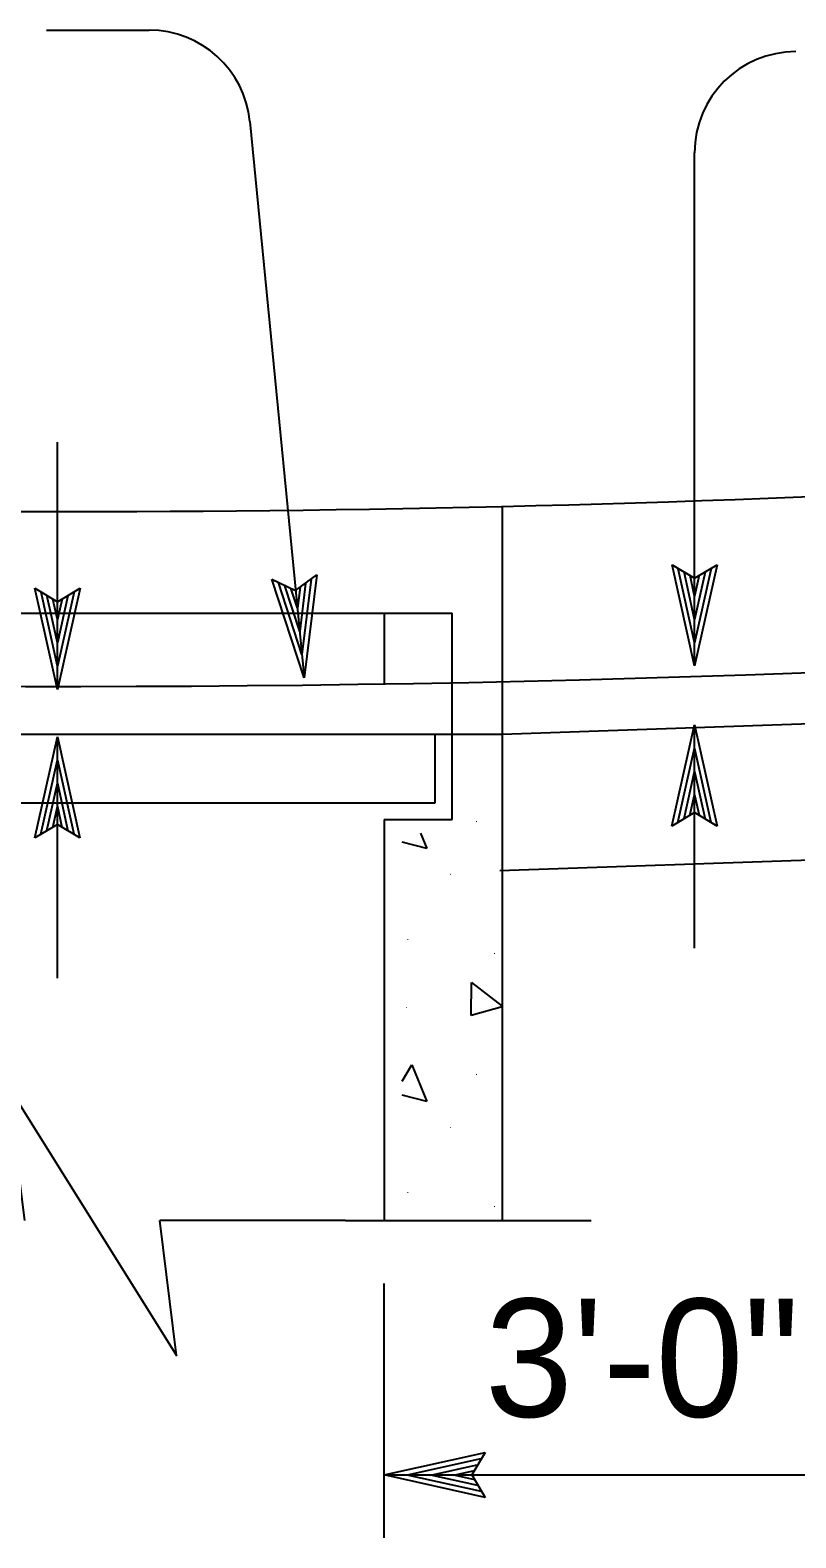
# Model space of a CAD drawing. Extents: x -894 to 866, y -476 to 714.
# Drawn here: x 8 to 53.3, y -354.3 to -264.9 of the extents above; entities that cross this region are included whole.
import ezdxf

# ---------------------------------------------------------------- set-up
doc = ezdxf.new("R2010")
doc.units = 0
for name, color, linetype in [('56 Stage 3 Anno', 7, 'Continuous'), ('57 Undefined', 7, 'Continuous'), ('59 Sndwall Anno', 7, 'Continuous'), ('60 Nongeo Data', 7, 'Continuous')]:
    doc.layers.add(name, color=color, linetype=linetype)

msp = doc.modelspace()

# ---------------------------------------------------------------- linework, layer by layer
at = {"layer": '56 Stage 3 Anno'}
for p, q in [((8.939, -264.915), (15.022, -264.915)), ((20.994, -270.333), (24.208, -303.302)), ((47.341, -302.603), (47.341, -272.19)), ((9.588, -304.001), (9.588, -289.329)), ((47.341, -302.603), (46.011, -296.603)), ((46.011, -296.603), (46.011, -296.603)), ((46.011, -296.603), (47.341, -297.403)), ((47.341, -297.403), (48.681, -296.603)), ((48.681, -296.603), (47.341, -302.603)), ((48.681, -296.603), (48.681, -296.603)), ((24.208, -303.302), (22.302, -297.46)), ((22.302, -297.46), (22.302, -297.46)), ((22.302, -297.46), (23.703, -298.127)), ((23.703, -298.127), (24.959, -297.201)), ((24.626, -297.451), (24.075, -301.929)), ((24.959, -297.201), (24.208, -303.302)), ((24.959, -297.201), (24.959, -297.201)), ((47.337, -301.212), (46.37, -296.838)), ((47.343, -299.84), (46.717, -297.015)), ((47.344, -298.459), (47.076, -297.25)), ((48.325, -296.82), (47.342, -301.223)), ((47.965, -297.053), (47.343, -299.84)), ((47.619, -297.23), (47.344, -298.459)), ((9.588, -304.001), (8.258, -298.001)), ((8.258, -298.001), (8.258, -298.001)), ((8.258, -298.001), (9.588, -298.801)), ((9.584, -302.61), (8.617, -298.236)), ((9.59, -301.238), (8.963, -298.414)), ((9.588, -298.801), (10.928, -298.001)), ((10.928, -298.001), (9.588, -304.001)), ((10.572, -298.218), (9.588, -302.621)), ((10.212, -298.452), (9.59, -301.238)), ((10.928, -298.001), (10.928, -298.001)), ((24.069, -301.918), (22.682, -297.659)), ((23.942, -300.552), (23.045, -297.801)), ((23.809, -299.177), (23.425, -298)), ((23.963, -297.927), (23.809, -299.177)), ((24.291, -297.718), (23.942, -300.552)), ((9.591, -299.857), (9.323, -298.648)), ((9.866, -298.628), (9.591, -299.857)), ((47.341, -302.603), (47.341, -302.603)), ((24.208, -303.302), (24.208, -303.302)), ((9.588, -304.001), (9.588, -304.001)), ((46.001, -312.099), (47.341, -306.099)), ((47.341, -319.34), (47.341, -306.099)), ((47.341, -306.099), (47.341, -306.099)), ((47.341, -306.099), (48.671, -312.099)), ((8.248, -312.798), (9.588, -306.798)), ((9.588, -321.11), (9.588, -306.798)), ((9.588, -306.798), (9.588, -306.798)), ((9.588, -306.798), (10.918, -312.798)), ((8.604, -312.581), (9.587, -308.178)), ((9.591, -308.189), (10.558, -312.563)), ((46.357, -311.882), (47.341, -307.478)), ((47.345, -307.49), (48.312, -311.864)), ((46.717, -311.649), (47.339, -308.862)), ((47.339, -308.862), (47.965, -311.687)), ((8.963, -312.348), (9.586, -309.561)), ((9.586, -309.561), (10.212, -312.386)), ((9.31, -312.171), (9.584, -310.942)), ((9.584, -310.942), (9.853, -312.151)), ((47.063, -311.472), (47.338, -310.243)), ((47.338, -310.243), (47.606, -311.452)), ((47.341, -311.299), (46.001, -312.099)), ((48.671, -312.099), (47.341, -311.299)), ((9.588, -311.998), (8.248, -312.798)), ((8.248, -312.798), (8.248, -312.798)), ((10.918, -312.798), (9.588, -311.998)), ((10.917, -312.798), (10.917, -312.798)), ((46.001, -312.099), (46.001, -312.099)), ((48.671, -312.099), (48.671, -312.099)), ((28.941, -354.286), (28.941, -339.211)), ((28.941, -350.56), (34.941, -349.23)), ((34.941, -349.23), (34.141, -350.56)), ((34.941, -349.23), (34.941, -349.23)), ((30.332, -350.557), (34.706, -349.59)), ((31.704, -350.562), (34.529, -349.936)), ((33.085, -350.564), (34.294, -350.295)), ((28.941, -350.56), (66.803, -350.56)), ((34.941, -351.9), (28.941, -350.56)), ((28.941, -350.56), (28.941, -350.56)), ((34.724, -351.544), (30.321, -350.561)), ((34.491, -351.185), (31.704, -350.562)), ((34.315, -350.838), (33.085, -350.564)), ((34.141, -350.56), (34.941, -351.9)), ((34.941, -351.9), (34.941, -351.9))]:
    msp.add_line(p, q, dxfattribs=at)
for centre, start, end in [((15.022, -270.915), 5.56799, 90), ((53.341, -272.19), 90, 180)]:
    msp.add_arc(centre, 6, start, end, dxfattribs=at)
at = {"layer": '59 Sndwall Anno'}
for points in [[(31.104, -312.512), (31.478, -313.429)], [(31.478, -313.429), (30.024, -313.047)], [(34.103, -323.314), (34.118, -321.363)], [(34.118, -321.363), (35.938, -322.772)], [(35.938, -322.814), (34.103, -323.314)], [(30.024, -327.211), (30.588, -326.252)], [(30.588, -326.252), (31.478, -328.429)], [(31.478, -328.429), (30.024, -328.047)]]:
    msp.add_lwpolyline(points, dxfattribs=at)
at = {"layer": '60 Nongeo Data'}
for p, q in [((35.941, -293.11), (35.941, -335.47)), ((-11.03, -299.47), (32.97, -299.47)), ((28.941, -299.47), (28.941, -303.647)), ((32.97, -311.71), (32.97, -299.47)), ((35.941, -306.649), (66.951, -305.566)), ((-12.031, -306.649), (35.941, -306.649)), ((31.97, -310.722), (31.97, -306.649)), ((-10.03, -310.722), (31.97, -310.722)), ((28.941, -311.71), (28.941, -335.47)), ((28.941, -311.71), (32.97, -311.71)), ((35.793, -314.738), (66.803, -313.655)), ((26.651, -335.47), (15.651, -335.47)), ((26.65, -335.47), (41.223, -335.47))]:
    msp.add_line(p, q, dxfattribs=at)
msp.add_lwpolyline([(7.651, -335.47), (6.651, -327.47), (16.651, -343.47), (15.651, -335.47)], dxfattribs=at)
msp.add_arc((10.415, 858.199), 1162.014, 264.843147, 275.2118, dxfattribs=at)
msp.add_ellipse((9.747, 818.843), major_axis=(1106.217, -116.293), ratio=0.999984, start_param=4.711366, end_param=4.938152, dxfattribs=at)

# ---------------------------------------------------------------- texts
at = {"layer": '57 Undefined'}
msp.add_text('3\'-0"', height=7, dxfattribs=at).set_placement((34.922, -347.113))
at = {"layer": '59 Sndwall Anno'}
for p in [(34.341, -311.85), (32.795, -314.986), (30.271, -318.852), (35.415, -319.683), (30.207, -322.878), (34.341, -326.85), (32.795, -329.986), (30.271, -333.852), (35.415, -334.683)]:
    msp.add_text('.', height=0.4, dxfattribs=at).set_placement(p)

doc.saveas('drawing.dxf')
